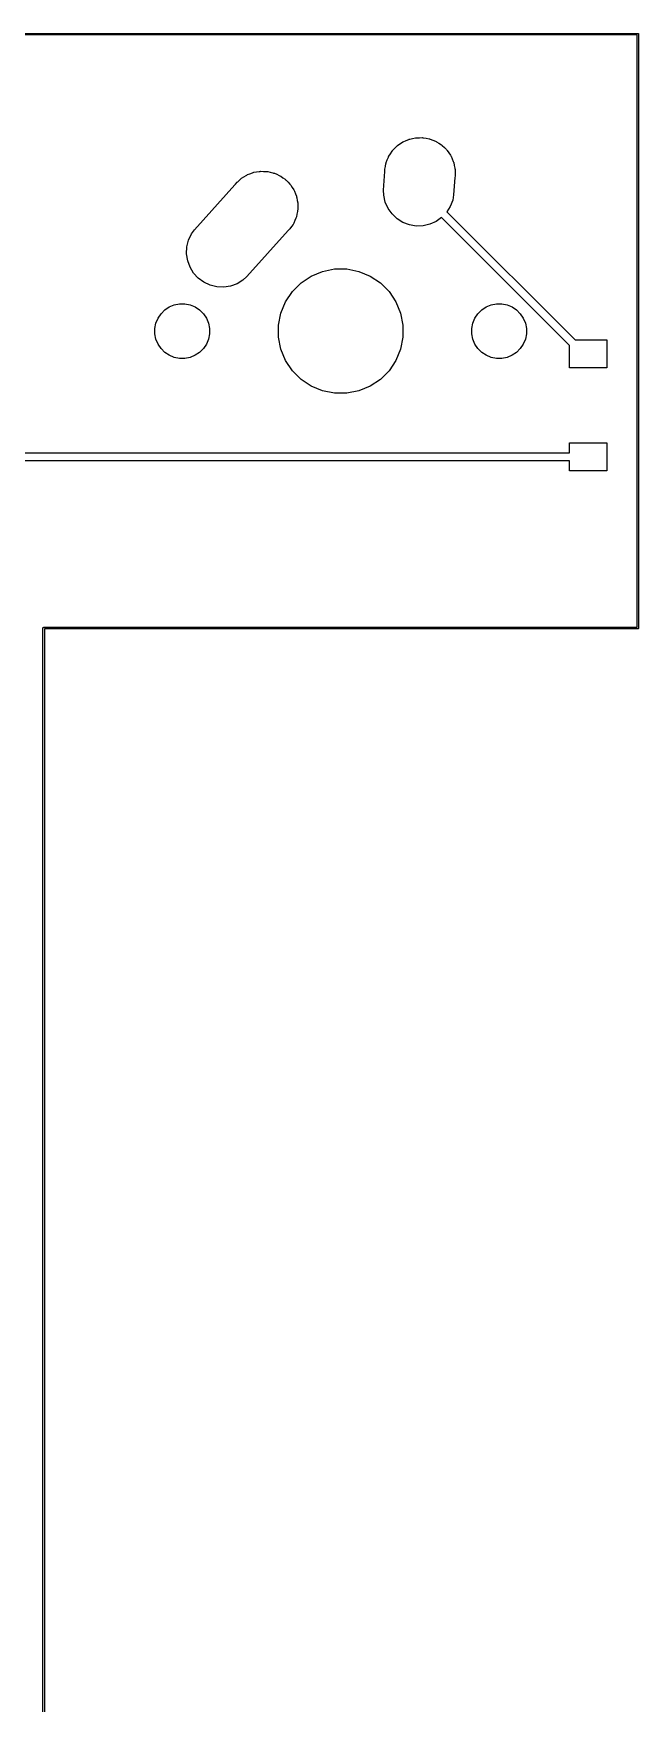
# Model space of a CAD drawing. Extents: x 74 to 207, y -150 to -40.
# Drawn here: x 187.8 to 207.2, y -93.2 to -39.7 of the extents above; entities that cross this region are included whole.
import ezdxf

# ---------------------------------------------------------------- set-up
doc = ezdxf.new("R2010")
doc.units = 0
doc.layers.add('BLACK', color=7, linetype='CONTINUOUS')

msp = doc.modelspace()

# ---------------------------------------------------------------- linework, layer by layer
at = {"layer": 'BLACK', "linetype": 'CONTINUOUS'}
for p, q in [((73.82, -39.6625), (207.168, -39.6625)), ((207.144, -39.7125), (73.8437, -39.7125)), ((207.144, -58.7125), (207.144, -39.7125)), ((207.168, -39.6625), (207.169, -39.6624)), ((207.169, -39.6624), (207.17, -39.6625)), ((207.17, -39.6625), (207.17, -39.6625)), ((207.17, -39.6625), (207.174, -39.6629)), ((207.174, -39.6629), (207.178, -39.6643)), ((207.178, -39.6643), (207.183, -39.6666)), ((207.183, -39.6666), (207.187, -39.6697)), ((207.187, -39.6697), (207.19, -39.6735)), ((207.19, -39.6735), (207.192, -39.6779)), ((207.192, -39.6779), (207.193, -39.6826)), ((207.193, -39.6826), (207.194, -39.6875)), ((207.194, -39.6875), (207.194, -39.6887)), ((207.194, -39.6887), (207.194, -58.7363)), ((199.31, -43.4154), (199.377, -43.3487)), ((199.377, -43.3487), (199.441, -43.2801)), ((199.441, -43.2801), (199.455, -43.2704)), ((199.455, -43.2704), (199.467, -43.2587)), ((199.467, -43.2587), (199.545, -43.2063)), ((199.545, -43.2063), (199.622, -43.1516)), ((199.622, -43.1516), (199.637, -43.1448)), ((199.637, -43.1448), (199.651, -43.1355)), ((199.651, -43.1355), (199.738, -43.0994)), ((199.738, -43.0994), (199.824, -43.0608)), ((199.824, -43.0608), (199.84, -43.0571)), ((199.84, -43.0571), (199.856, -43.0507)), ((199.856, -43.0507), (199.948, -43.0323)), ((199.948, -43.0323), (200.04, -43.0112)), ((200.04, -43.0112), (200.057, -43.0107)), ((200.057, -43.0107), (200.073, -43.0075)), ((200.073, -43.0075), (200.167, -43.0075)), ((200.167, -43.0075), (200.262, -43.0047)), ((200.262, -43.0047), (200.278, -43.0075)), ((200.278, -43.0075), (200.295, -43.0075)), ((200.295, -43.0075), (200.387, -43.0259)), ((200.387, -43.0259), (200.48, -43.0416)), ((200.48, -43.0416), (200.496, -43.0475)), ((200.496, -43.0475), (200.512, -43.0507)), ((200.512, -43.0507), (200.599, -43.0868)), ((200.599, -43.0868), (200.687, -43.1203)), ((200.687, -43.1203), (200.701, -43.1292)), ((200.701, -43.1292), (200.717, -43.1355)), ((200.717, -43.1355), (200.795, -43.1879)), ((200.795, -43.1879), (200.875, -43.238)), ((200.875, -43.238), (200.887, -43.2494)), ((200.887, -43.2494), (200.901, -43.2587)), ((200.901, -43.2587), (200.968, -43.3253)), ((200.968, -43.3253), (201.036, -43.39)), ((201.036, -43.39), (201.046, -43.4036)), ((199.077, -43.9292), (199.093, -43.8362)), ((199.093, -43.8362), (199.099, -43.8207)), ((199.099, -43.8207), (199.102, -43.8043)), ((199.102, -43.8043), (199.138, -43.7172)), ((199.138, -43.7172), (199.172, -43.6291)), ((199.172, -43.6291), (199.18, -43.615)), ((199.18, -43.615), (199.187, -43.5996)), ((199.187, -43.5996), (199.239, -43.5212)), ((199.239, -43.5212), (199.289, -43.4413)), ((199.289, -43.4413), (199.301, -43.4292)), ((199.301, -43.4292), (199.31, -43.4154)), ((201.046, -43.4036), (201.058, -43.4154)), ((201.058, -43.4154), (201.11, -43.4938)), ((201.11, -43.4938), (201.165, -43.5706)), ((201.165, -43.5706), (201.171, -43.5858)), ((201.171, -43.5858), (201.181, -43.5996)), ((201.181, -43.5996), (201.217, -43.6868)), ((201.217, -43.6868), (201.255, -43.7728)), ((201.255, -43.7728), (201.259, -43.789)), ((201.259, -43.789), (201.266, -43.8043)), ((201.266, -43.8043), (201.284, -43.8969)), ((201.284, -43.8969), (201.305, -43.9888)), ((194.27, -44.4954), (194.327, -44.4385)), ((194.327, -44.4385), (194.343, -44.42)), ((194.343, -44.42), (194.366, -44.3995)), ((194.366, -44.3995), (194.427, -44.3387)), ((194.427, -44.3387), (194.447, -44.3248)), ((194.447, -44.3248), (194.466, -44.3079)), ((194.466, -44.3079), (194.539, -44.2633)), ((194.539, -44.2633), (194.611, -44.2155)), ((194.611, -44.2155), (194.634, -44.206)), ((194.634, -44.206), (194.655, -44.193)), ((194.655, -44.193), (194.736, -44.1637)), ((194.736, -44.1637), (194.816, -44.1307)), ((194.816, -44.1307), (194.84, -44.1259)), ((194.84, -44.1259), (194.864, -44.1173)), ((194.864, -44.1173), (194.949, -44.1043)), ((194.949, -44.1043), (195.033, -44.0875)), ((195.033, -44.0875), (195.058, -44.0875)), ((195.058, -44.0875), (195.083, -44.0837)), ((195.083, -44.0837), (195.169, -44.0875)), ((195.169, -44.0875), (195.255, -44.0875)), ((195.255, -44.0875), (195.279, -44.0924)), ((195.279, -44.0924), (195.304, -44.0935)), ((195.304, -44.0935), (195.388, -44.114)), ((195.388, -44.114), (195.472, -44.1307)), ((195.472, -44.1307), (195.495, -44.1403)), ((195.495, -44.1403), (195.519, -44.1462)), ((195.519, -44.1462), (195.597, -44.1826)), ((195.597, -44.1826), (195.677, -44.2155)), ((195.677, -44.2155), (195.697, -44.2294)), ((195.697, -44.2294), (195.72, -44.24)), ((195.72, -44.24), (195.789, -44.2909)), ((195.789, -44.2909), (195.861, -44.3387)), ((195.861, -44.3387), (195.879, -44.3563)), ((195.879, -44.3563), (195.899, -44.3711)), ((195.899, -44.3711), (195.957, -44.4346)), ((195.957, -44.4346), (196.018, -44.4954)), ((199.018, -44.6902), (199.059, -44.0938)), ((199.059, -44.0217), (199.077, -43.9292)), ((199.059, -44.0938), (199.059, -44.0217)), ((201.301, -44.2815), (201.262, -44.845)), ((201.309, -44.2433), (201.301, -44.2815)), ((201.305, -43.9888), (201.306, -44.0054)), ((201.306, -44.0054), (201.309, -44.0217)), ((201.309, -44.0217), (201.309, -44.116)), ((201.309, -44.116), (201.31, -44.1548)), ((201.31, -44.1548), (201.309, -44.1712)), ((201.309, -44.1712), (201.309, -44.2433)), ((192.959, -45.9623), (194.253, -44.5208)), ((194.253, -44.5208), (194.27, -44.4954)), ((196.018, -44.4954), (196.031, -44.5161)), ((196.031, -44.5161), (196.048, -44.5346)), ((196.048, -44.5346), (196.093, -44.6081)), ((196.093, -44.6081), (196.141, -44.6796)), ((196.141, -44.6796), (196.15, -44.7027)), ((196.15, -44.7027), (196.163, -44.7241)), ((196.163, -44.7241), (196.193, -44.8049)), ((196.193, -44.8049), (196.226, -44.8843)), ((196.226, -44.8843), (196.23, -44.9089)), ((196.23, -44.9089), (196.239, -44.9323)), ((196.239, -44.9323), (196.252, -45.0174)), ((199.022, -44.8562), (199.018, -44.6902)), ((199.072, -45.0722), (199.022, -44.8562)), ((201.262, -44.845), (201.235, -45.0088)), ((196.242, -45.4563), (196.226, -45.5406)), ((196.263, -45.3728), (196.242, -45.4563)), ((196.252, -45.0174), (196.269, -45.1017)), ((196.264, -45.3478), (196.263, -45.3728)), ((196.269, -45.3233), (196.264, -45.3478)), ((196.269, -45.1017), (196.269, -45.1267)), ((196.269, -45.1267), (196.273, -45.1514)), ((196.273, -45.1514), (196.269, -45.2373)), ((196.269, -45.2373), (196.269, -45.3233)), ((199.163, -45.2744), (199.072, -45.0722)), ((199.291, -45.455), (199.163, -45.2744)), ((199.453, -45.607), (199.291, -45.455)), ((201.156, -45.2159), (201.05, -45.3854)), ((201.05, -45.3854), (205.158, -49.4937)), ((201.235, -45.0088), (201.156, -45.2159)), ((192.861, -46.0962), (192.959, -45.9623)), ((195.961, -45.9864), (194.634, -47.465)), ((196.018, -45.9296), (195.961, -45.9864)), ((196.065, -45.8582), (196.018, -45.9296)), ((196.116, -45.7888), (196.065, -45.8582)), ((196.127, -45.7661), (196.116, -45.7888)), ((196.141, -45.7454), (196.127, -45.7661)), ((196.174, -45.666), (196.141, -45.7454)), ((196.21, -45.588), (196.174, -45.666)), ((196.216, -45.5637), (196.21, -45.588)), ((196.226, -45.5406), (196.216, -45.5637)), ((199.64, -45.7247), (199.453, -45.607)), ((199.847, -45.8034), (199.64, -45.7247)), ((200.066, -45.8403), (199.847, -45.8034)), ((200.287, -45.8338), (200.066, -45.8403)), ((200.503, -45.7842), (200.287, -45.8338)), ((200.706, -45.6934), (200.503, -45.7842)), ((200.88, -45.5693), (200.706, -45.6934)), ((204.981, -49.6705), (200.88, -45.5693)), ((192.705, -46.7336), (192.715, -46.5122)), ((192.715, -46.5122), (192.767, -46.297)), ((192.767, -46.297), (192.861, -46.0962)), ((192.739, -46.9527), (192.705, -46.7336)), ((192.814, -47.1609), (192.739, -46.9527)), ((192.929, -47.3504), (192.814, -47.1609)), ((193.079, -47.5139), (192.929, -47.3504)), ((193.257, -47.645), (193.079, -47.5139)), ((193.458, -47.7388), (193.257, -47.645)), ((194.512, -47.5771), (194.322, -47.692)), ((194.634, -47.465), (194.512, -47.5771)), ((196.095, -47.9415), (196.373, -47.6637)), ((196.373, -47.6637), (196.699, -47.4455)), ((196.699, -47.4455), (197.062, -47.2952)), ((197.062, -47.2952), (197.447, -47.2186)), ((197.447, -47.2186), (197.84, -47.2186)), ((197.84, -47.2186), (198.225, -47.2952)), ((198.225, -47.2952), (198.588, -47.4455)), ((198.588, -47.4455), (198.915, -47.6637)), ((198.915, -47.6637), (199.193, -47.9415)), ((193.673, -47.7915), (193.458, -47.7388)), ((193.895, -47.8013), (193.673, -47.7915)), ((194.114, -47.7677), (193.895, -47.8013)), ((194.322, -47.692), (194.114, -47.7677)), ((195.877, -48.268), (196.095, -47.9415)), ((199.193, -47.9415), (199.411, -48.268)), ((191.788, -48.798), (191.884, -48.6547)), ((191.884, -48.6547), (192.006, -48.5328)), ((192.006, -48.5328), (192.149, -48.4371)), ((192.149, -48.4371), (192.309, -48.3711)), ((192.309, -48.3711), (192.478, -48.3375)), ((192.478, -48.3375), (192.65, -48.3375)), ((192.65, -48.3375), (192.819, -48.3711)), ((192.819, -48.3711), (192.978, -48.4371)), ((192.978, -48.4371), (193.122, -48.5328)), ((193.122, -48.5328), (193.243, -48.6547)), ((193.243, -48.6547), (193.339, -48.798)), ((195.65, -49.0161), (195.726, -48.6309)), ((195.726, -48.6309), (195.877, -48.268)), ((199.411, -48.268), (199.561, -48.6309)), ((199.561, -48.6309), (199.638, -49.0161)), ((201.948, -48.798), (202.044, -48.6547)), ((202.044, -48.6547), (202.166, -48.5328)), ((202.166, -48.5328), (202.309, -48.4371)), ((202.309, -48.4371), (202.469, -48.3711)), ((202.469, -48.3711), (202.638, -48.3375)), ((202.638, -48.3375), (202.81, -48.3375)), ((202.81, -48.3375), (202.979, -48.3711)), ((202.979, -48.3711), (203.138, -48.4371)), ((203.138, -48.4371), (203.282, -48.5328)), ((203.282, -48.5328), (203.403, -48.6547)), ((203.403, -48.6547), (203.499, -48.798)), ((191.689, -49.1263), (191.722, -48.9573)), ((191.689, -49.2987), (191.689, -49.1263)), ((191.722, -48.9573), (191.788, -48.798)), ((193.339, -48.798), (193.405, -48.9573)), ((193.405, -48.9573), (193.439, -49.1263)), ((193.439, -49.1263), (193.439, -49.2987)), ((195.65, -49.4089), (195.65, -49.0161)), ((199.638, -49.0161), (199.638, -49.4089)), ((201.849, -49.1263), (201.882, -48.9573)), ((201.849, -49.2987), (201.849, -49.1263)), ((201.882, -48.9573), (201.948, -48.798)), ((203.499, -48.798), (203.565, -48.9573)), ((203.565, -48.9573), (203.599, -49.1263)), ((203.599, -49.1263), (203.599, -49.2987)), ((191.722, -49.4677), (191.689, -49.2987)), ((191.788, -49.627), (191.722, -49.4677)), ((191.884, -49.7703), (191.788, -49.627)), ((192.006, -49.8922), (191.884, -49.7703)), ((193.243, -49.7703), (193.122, -49.8922)), ((193.339, -49.627), (193.243, -49.7703)), ((193.405, -49.4677), (193.339, -49.627)), ((193.439, -49.2987), (193.405, -49.4677)), ((195.726, -49.7941), (195.65, -49.4089)), ((195.877, -50.157), (195.726, -49.7941)), ((199.561, -49.7941), (199.411, -50.157)), ((199.638, -49.4089), (199.561, -49.7941)), ((201.882, -49.4677), (201.849, -49.2987)), ((201.948, -49.627), (201.882, -49.4677)), ((202.044, -49.7703), (201.948, -49.627)), ((202.166, -49.8922), (202.044, -49.7703)), ((203.403, -49.7703), (203.282, -49.8922)), ((203.499, -49.627), (203.403, -49.7703)), ((203.565, -49.4677), (203.499, -49.627)), ((203.599, -49.2987), (203.565, -49.4677)), ((204.981, -50.3937), (204.981, -49.6705)), ((205.158, -49.4937), (206.181, -49.4937)), ((206.181, -49.4937), (206.181, -50.3937)), ((192.149, -49.9879), (192.006, -49.8922)), ((192.309, -50.0539), (192.149, -49.9879)), ((192.478, -50.0875), (192.309, -50.0539)), ((192.65, -50.0875), (192.478, -50.0875)), ((192.819, -50.0539), (192.65, -50.0875)), ((192.978, -49.9879), (192.819, -50.0539)), ((193.122, -49.8922), (192.978, -49.9879)), ((196.095, -50.4835), (195.877, -50.157)), ((199.411, -50.157), (199.193, -50.4835)), ((202.309, -49.9879), (202.166, -49.8922)), ((202.469, -50.0539), (202.309, -49.9879)), ((202.638, -50.0875), (202.469, -50.0539)), ((202.81, -50.0875), (202.638, -50.0875)), ((202.979, -50.0539), (202.81, -50.0875)), ((203.138, -49.9879), (202.979, -50.0539)), ((203.282, -49.8922), (203.138, -49.9879)), ((196.373, -50.7613), (196.095, -50.4835)), ((196.699, -50.9795), (196.373, -50.7613)), ((198.915, -50.7613), (198.588, -50.9795)), ((199.193, -50.4835), (198.915, -50.7613)), ((206.181, -50.3937), (204.981, -50.3937)), ((197.062, -51.1298), (196.699, -50.9795)), ((197.447, -51.2064), (197.062, -51.1298)), ((197.84, -51.2064), (197.447, -51.2064)), ((198.225, -51.1298), (197.84, -51.2064)), ((198.588, -50.9795), (198.225, -51.1298)), ((204.981, -53.1187), (204.981, -52.7937)), ((204.981, -52.7937), (206.181, -52.7937)), ((206.181, -52.7937), (206.181, -53.6937)), ((187.131, -53.1187), (204.981, -53.1187)), ((204.981, -53.3687), (187.131, -53.3687)), ((204.981, -53.6937), (204.981, -53.3687)), ((206.181, -53.6937), (204.981, -53.6937)), ((188.094, -58.7326), (188.096, -58.7279)), ((188.094, -58.7375), (188.094, -58.7326)), ((188.094, -58.7387), (188.094, -58.7375)), ((188.094, -115.882), (188.094, -58.7387)), ((188.096, -58.7279), (188.098, -58.7235)), ((188.098, -58.7235), (188.101, -58.7197)), ((188.101, -58.7197), (188.105, -58.7166)), ((188.105, -58.7166), (188.109, -58.7143)), ((188.109, -58.7143), (188.114, -58.7129)), ((188.114, -58.7129), (188.118, -58.7125)), ((188.118, -58.7125), (188.119, -58.7124)), ((188.119, -58.7124), (188.12, -58.7125)), ((188.12, -58.7125), (207.144, -58.7125)), ((207.168, -58.7625), (188.144, -58.7625)), ((188.144, -58.7625), (188.144, -115.887)), ((207.169, -58.7626), (207.168, -58.7625)), ((207.174, -58.7621), (207.169, -58.7626)), ((207.178, -58.7607), (207.174, -58.7621)), ((207.183, -58.7584), (207.178, -58.7607)), ((207.187, -58.7553), (207.183, -58.7584)), ((207.19, -58.7515), (207.187, -58.7553)), ((207.192, -58.7471), (207.19, -58.7515)), ((207.193, -58.7424), (207.192, -58.7471)), ((207.194, -58.7387), (207.193, -58.7424)), ((207.194, -58.7363), (207.194, -58.7375)), ((207.194, -58.7375), (207.194, -58.7387))]:
    msp.add_line(p, q, dxfattribs=at)

doc.saveas('drawing.dxf')
